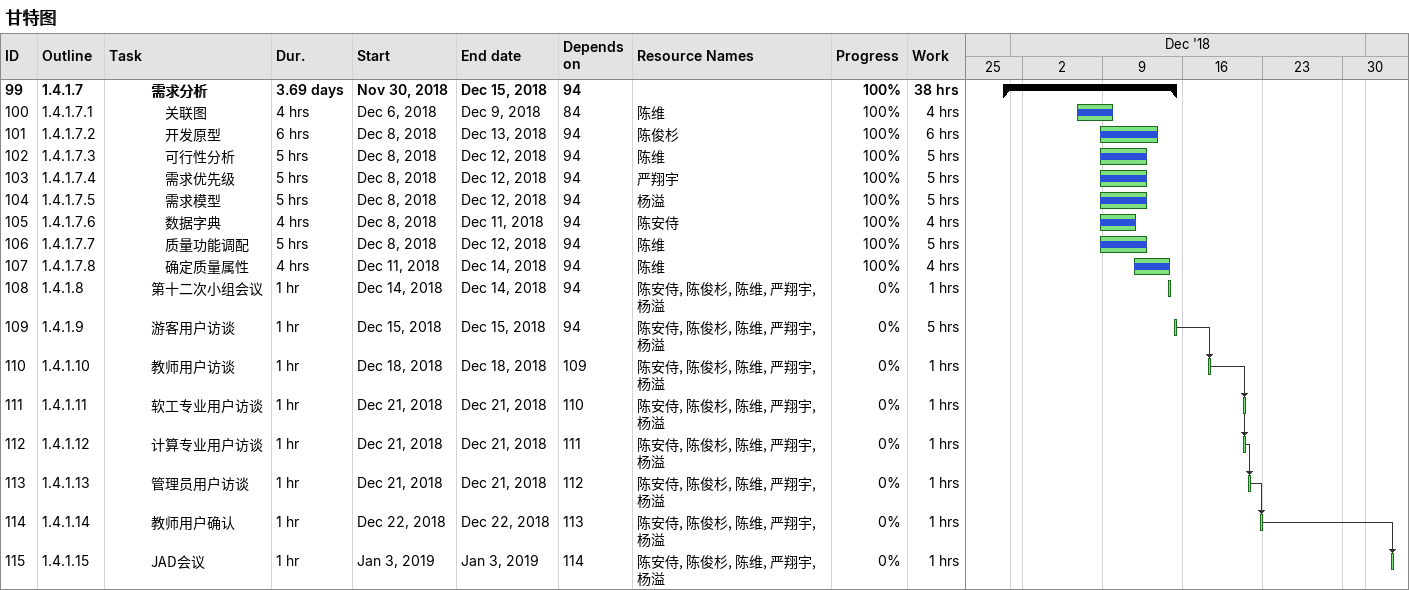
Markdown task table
甘特图

| ID | WBS | Task | Duration | Start | Finish | Predecessors | Resources | % complete | Work (h) |
|---|---|---|---|---|---|---|---|---|---|
| 99 | 1.4.1.7 | **需求分析** | 3.69d | 2018-11-30 | 2018-12-15 | 94 |  | 100 | 38 |
| 100 | 1.4.1.7.1 | 关联图 | 4h | 2018-12-06 | 2018-12-09 | 84 | 陈维 | 100 | 4 |
| 101 | 1.4.1.7.2 | 开发原型 | 6h | 2018-12-08 | 2018-12-13 | 94 | 陈俊杉 | 100 | 6 |
| 102 | 1.4.1.7.3 | 可行性分析 | 5h | 2018-12-08 | 2018-12-12 | 94 | 陈维 | 100 | 5 |
| 103 | 1.4.1.7.4 | 需求优先级 | 5h | 2018-12-08 | 2018-12-12 | 94 | 严翔宇 | 100 | 5 |
| 104 | 1.4.1.7.5 | 需求模型 | 5h | 2018-12-08 | 2018-12-12 | 94 | 杨溢 | 100 | 5 |
| 105 | 1.4.1.7.6 | 数据字典 | 4h | 2018-12-08 | 2018-12-11 | 94 | 陈安侍 | 100 | 4 |
| 106 | 1.4.1.7.7 | 质量功能调配 | 5h | 2018-12-08 | 2018-12-12 | 94 | 陈维 | 100 | 5 |
| 107 | 1.4.1.7.8 | 确定质量属性 | 4h | 2018-12-11 | 2018-12-14 | 94 | 陈维 | 100 | 4 |
| 108 | 1.4.1.8 | 第十二次小组会议 | 1h | 2018-12-14 | 2018-12-14 | 94 | 陈安侍, 陈俊杉, 陈维, 严翔宇, 杨溢 | 0 | 1 |
| 109 | 1.4.1.9 | 游客用户访谈 | 1h | 2018-12-15 | 2018-12-15 | 94 | 陈安侍, 陈俊杉, 陈维, 严翔宇, 杨溢 | 0 | 5 |
| 110 | 1.4.1.10 | 教师用户访谈 | 1h | 2018-12-18 | 2018-12-18 | 109 | 陈安侍, 陈俊杉, 陈维, 严翔宇, 杨溢 | 0 | 1 |
| 111 | 1.4.1.11 | 软工专业用户访谈 | 1h | 2018-12-21 | 2018-12-21 | 110 | 陈安侍, 陈俊杉, 陈维, 严翔宇, 杨溢 | 0 | 1 |
| 112 | 1.4.1.12 | 计算专业用户访谈 | 1h | 2018-12-21 | 2018-12-21 | 111 | 陈安侍, 陈俊杉, 陈维, 严翔宇, 杨溢 | 0 | 1 |
| 113 | 1.4.1.13 | 管理员用户访谈 | 1h | 2018-12-21 | 2018-12-21 | 112 | 陈安侍, 陈俊杉, 陈维, 严翔宇, 杨溢 | 0 | 1 |
| 114 | 1.4.1.14 | 教师用户确认 | 1h | 2018-12-22 | 2018-12-22 | 113 | 陈安侍, 陈俊杉, 陈维, 严翔宇, 杨溢 | 0 | 1 |
| 115 | 1.4.1.15 | JAD会议 | 1h | 2019-01-03 | 2019-01-03 | 114 | 陈安侍, 陈俊杉, 陈维, 严翔宇, 杨溢 | 0 | 1 |
